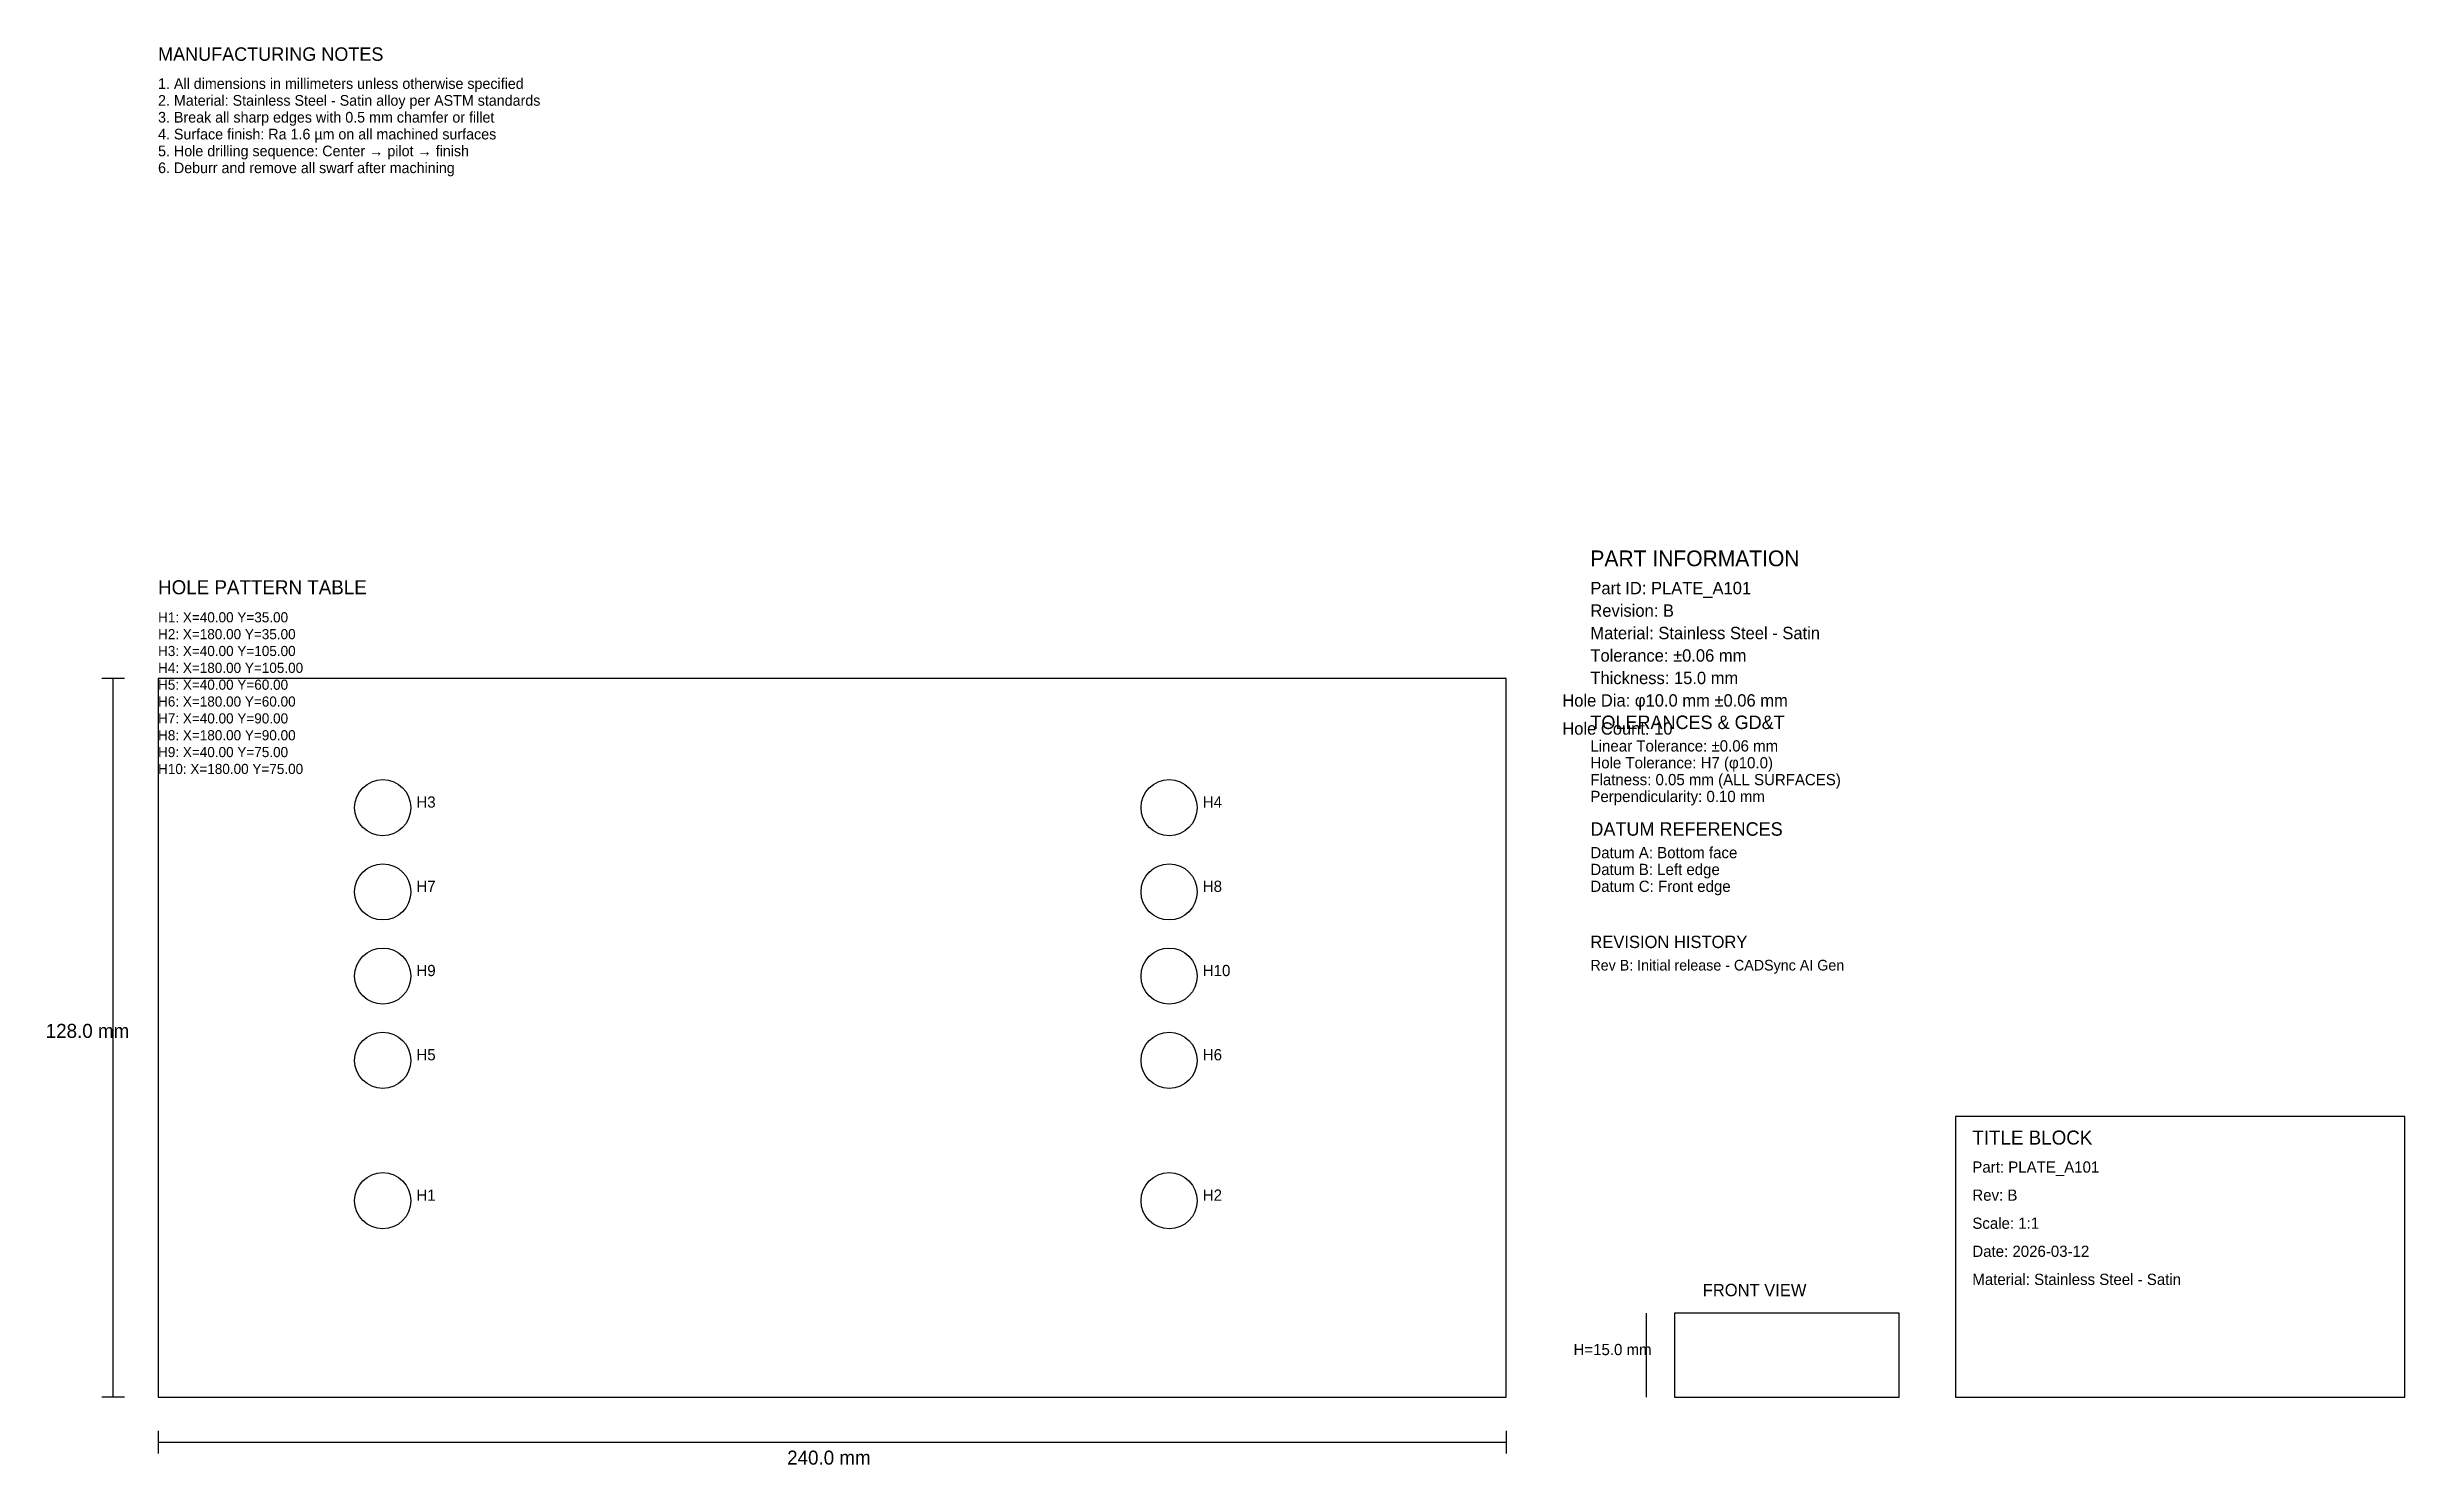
# Model space of a CAD drawing. Header units: metres. Extents: x -20 to 400, y -12 to 240.
import ezdxf

# ---------------------------------------------------------------- set-up
doc = ezdxf.new("R2010")
doc.units = ezdxf.units.M
for name, color, linetype in [('Annotations', 1, 'Continuous'), ('Dimensions', 5, 'Continuous'), ('Geometry', 7, 'Continuous'), ('HolePattern', 3, 'Continuous'), ('TitleBlock', 1, 'Continuous')]:
    doc.layers.add(name, color=color, linetype=linetype)

msp = doc.modelspace()

# ---------------------------------------------------------------- linework, layer by layer
at = {"layer": 'Dimensions', "color": 5}
for p, q in [((-6, 128), (-10, 128)), ((-8, 0), (-8, 128)), ((-6, 0), (-10, 0)), ((0, -6), (0, -10)), ((0, -8), (240, -8)), ((240, -6), (240, -10))]:
    msp.add_line(p, q, dxfattribs=at)
at = {"layer": 'Dimensions'}
msp.add_line((265, 0), (265, 15), dxfattribs=at)
at = {"layer": 'Geometry', "color": 7}
for points in [[(0, 0), (240, 0), (240, 128), (0, 128), (0, 0)], [(270, 0), (310, 0), (310, 15), (270, 15), (270, 0)]]:
    msp.add_lwpolyline(points, dxfattribs=at)
at = {"layer": 'HolePattern', "color": 3}
for centre in [(40, 105), (180, 105), (40, 90), (180, 90), (40, 75), (180, 75), (40, 60), (180, 60), (40, 35), (180, 35)]:
    msp.add_circle(centre, 5, dxfattribs=at)
at = {"layer": 'TitleBlock', "color": 1}
msp.add_lwpolyline([(320, 0), (400, 0), (400, 50), (320, 50), (320, 0)], dxfattribs=at)

# ---------------------------------------------------------------- texts
at = {"layer": 'Annotations'}
for s, height, p in [('MANUFACTURING NOTES', 2.4, (0, 238)), ('2. Material: Stainless Steel - Satin alloy per ASTM standards', 1.9, (0, 230)), ('1. All dimensions in millimeters unless otherwise specified', 1.9, (0, 233)), ('3. Break all sharp edges with 0.5 mm chamfer or fillet', 1.9, (0, 227)), ('4. Surface finish: Ra 1.6 µm on all machined surfaces', 1.9, (0, 224)), ('5. Hole drilling sequence: Center → pilot → finish', 1.9, (0, 221)), ('6. Deburr and remove all swarf after machining', 1.9, (0, 218)), ('HOLE PATTERN TABLE', 2.5, (0, 143)), ('H1: X=40.00 Y=35.00', 1.8, (0, 138)), ('H2: X=180.00 Y=35.00', 1.8, (0, 135)), ('H3: X=40.00 Y=105.00', 1.8, (0, 132)), ('H4: X=180.00 Y=105.00', 1.8, (0, 129)), ('H5: X=40.00 Y=60.00', 1.8, (0, 126)), ('H6: X=180.00 Y=60.00', 1.8, (0, 123)), ('H7: X=40.00 Y=90.00', 1.8, (0, 120)), ('H8: X=180.00 Y=90.00', 1.8, (0, 117)), ('TOLERANCES & GD&T', 2.4, (255, 119)), ('H9: X=40.00 Y=75.00', 1.8, (0, 114)), ('Linear Tolerance: ±0.06 mm', 2, (255, 115)), ('Hole Tolerance: H7 (φ10.0)', 2, (255, 112)), ('H10: X=180.00 Y=75.00', 1.8, (0, 111)), ('Flatness: 0.05 mm (ALL SURFACES)', 2, (255, 109)), ('Perpendicularity: 0.10 mm', 2, (255, 106)), ('DATUM REFERENCES', 2.4, (255, 100)), ('Datum A: Bottom face', 2, (255, 96)), ('Datum B: Left edge', 2, (255, 93)), ('Datum C: Front edge', 2, (255, 90)), ('FRONT VIEW', 2.2, (275, 18))]:
    msp.add_text(s, height=height, dxfattribs=at).set_placement(p)
at = {"layer": 'Dimensions'}
for s, height, p in [('Hole Dia: φ10.0 mm ±0.06 mm', 2.2, (250, 123)), ('Hole Count: 10', 2.2, (250, 118)), ('128.0 mm', 2.5, (-20, 64)), ('H=15.0 mm', 2, (252, 7.5)), ('240.0 mm', 2.5, (112, -12))]:
    msp.add_text(s, height=height, dxfattribs=at).set_placement(p)
at = {"layer": 'HolePattern'}
for s, p in [('H3', (46, 105)), ('H4', (186, 105)), ('H7', (46, 90)), ('H8', (186, 90)), ('H9', (46, 75)), ('H10', (186, 75)), ('H5', (46, 60)), ('H6', (186, 60)), ('H1', (46, 35)), ('H2', (186, 35))]:
    msp.add_text(s, height=2, dxfattribs=at).set_placement(p)
at = {"layer": 'TitleBlock'}
for s, height, p in [('PART INFORMATION', 2.8, (255, 148)), ('Part ID: PLATE_A101', 2.2, (255, 143)), ('Revision: B', 2.2, (255, 139)), ('Material: Stainless Steel - Satin', 2.2, (255, 135)), ('Tolerance: ±0.06 mm', 2.2, (255, 131)), ('Thickness: 15.0 mm', 2.2, (255, 127)), ('REVISION HISTORY', 2.2, (255, 80)), ('Rev B: Initial release - CADSync AI Gen', 1.9, (255, 76)), ('TITLE BLOCK', 2.5, (323, 45)), ('Part: PLATE_A101', 2, (323, 40)), ('Rev: B', 2, (323, 35)), ('Scale: 1:1', 2, (323, 30)), ('Date: 2026-03-12', 2, (323, 25)), ('Material: Stainless Steel - Satin', 2, (323, 20))]:
    msp.add_text(s, height=height, dxfattribs=at).set_placement(p)

doc.saveas('drawing.dxf')
